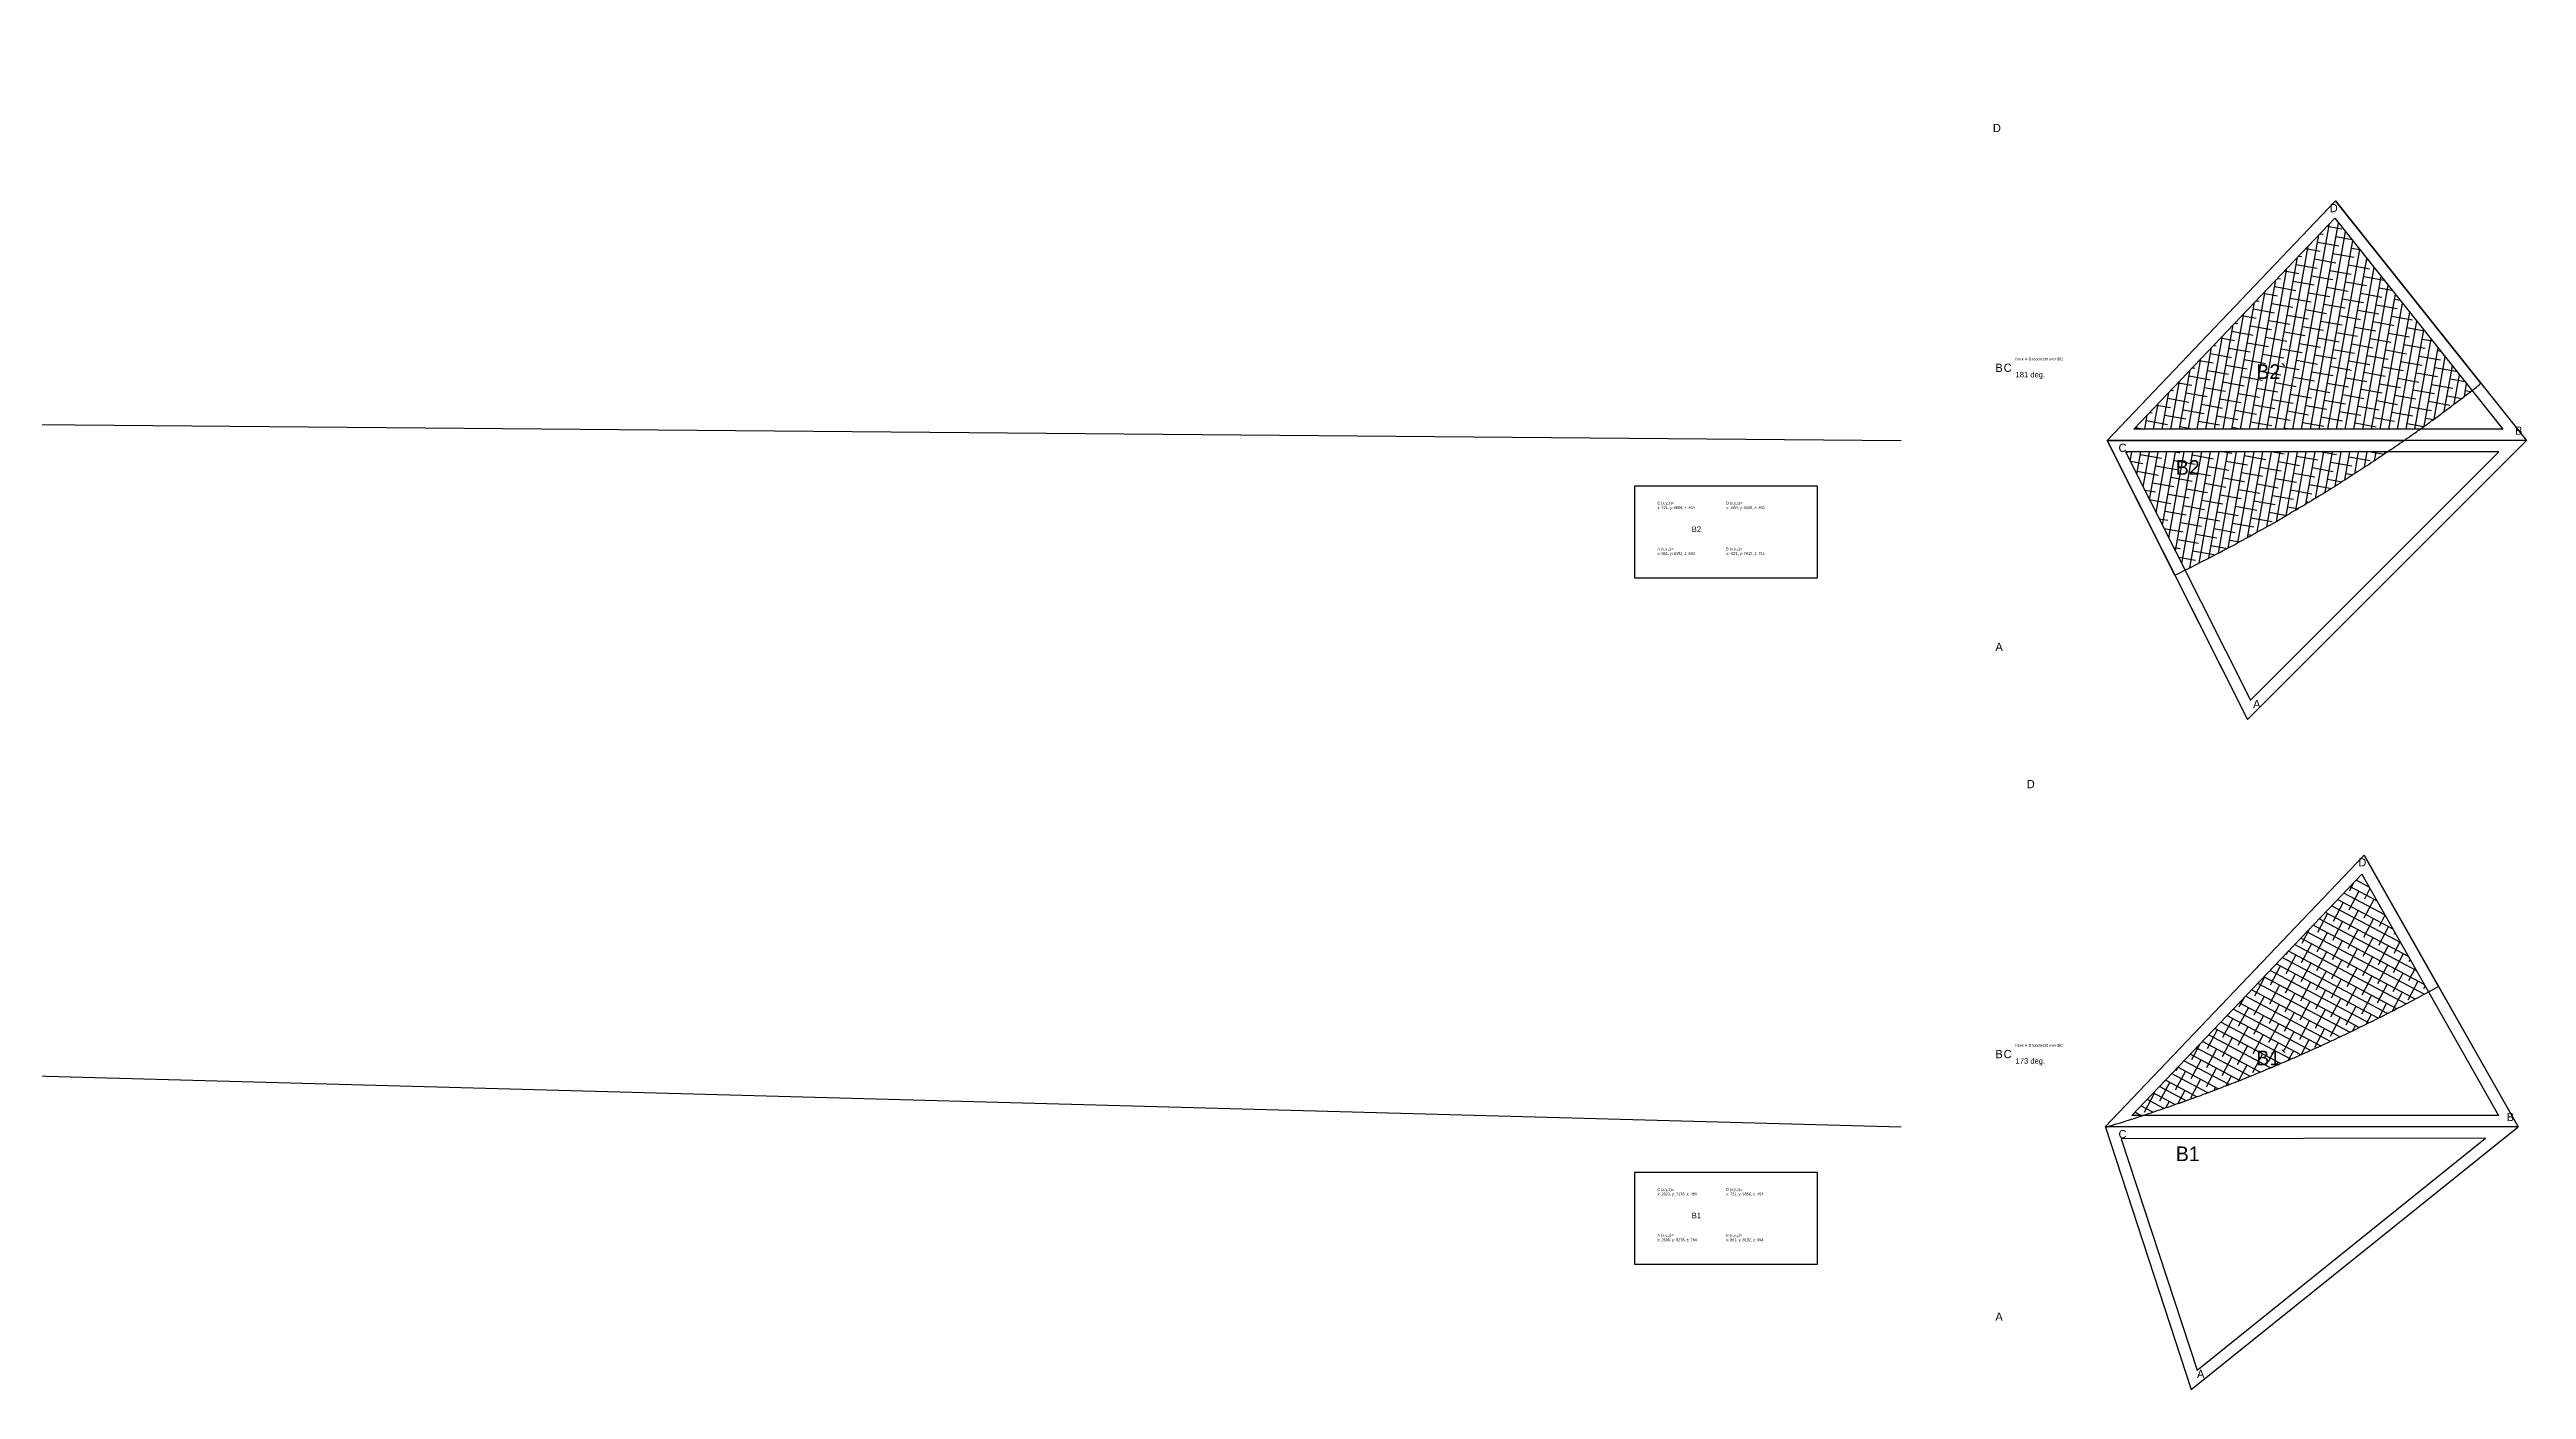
# Model space of a CAD drawing. Extents: x -8646 to 178477, y -34077 to 43180.
# Drawn here: x 166435 to 177260, y 1710 to 7567 of the extents above; entities that cross this region are included whole.
import ezdxf

# ---------------------------------------------------------------- set-up
doc = ezdxf.new("R2010")
doc.units = 0
doc.header["$MEASUREMENT"] = 0
for name, color, linetype in [('08-connection.roosters', 7, 'CONTINUOUS'), ('08-text.roosters', 7, 'CONTINUOUS'), ('81_roosters.GEVULD', 7, 'CONTINUOUS'), ('81_roosters.hatch', 252, 'CONTINUOUS'), ('81_roosters.offsets', 1, 'CONTINUOUS'), ('81_ROOSTERS_PLINE', 5, 'CONTINUOUS')]:
    doc.layers.add(name, color=color, linetype=linetype)

msp = doc.modelspace()

# ---------------------------------------------------------------- hatches: boundary and pattern name
at = {"layer": '81_roosters.hatch'}
h = msp.add_hatch(dxfattribs=at)
h.set_pattern_fill('ANSI38', color=256, scale=300, style=0)
h.set_pattern_definition([(259.886, (176725.49, 5858.085), (36.9173, -6.58525), []), (349.886, (176725.49, 5858.085), (80.4198, 23.7468), [93.75, -56.25])])
h.paths.add_polyline_path([(175768, 5291), (175779, 5296), (175790, 5302), (175801, 5307), (175812, 5313), (175823, 5319), (175834, 5324), (175845, 5330), (175856, 5335), (175867, 5341), (175878, 5347), (175889, 5352), (175900, 5358), (175911, 5364), (175922, 5369), (175933, 5375), (175944, 5381), (175955, 5387), (175966, 5393), (175977, 5398), (175988, 5404), (175998, 5410), (176009, 5416), (176020, 5422), (176031, 5428), (176042, 5434), (176053, 5440), (176064, 5446), (176074, 5452), (176085, 5458), (176096, 5464), (176107, 5470), (176118, 5476), (176128, 5482), (176139, 5488), (176150, 5494), (176161, 5500), (176171, 5506), (176182, 5513), (176193, 5519), (176203, 5525), (176214, 5531), (176225, 5537), (176235, 5544), (176246, 5550), (176257, 5556), (176267, 5563), (176278, 5569), (176289, 5575), (176299, 5582), (176310, 5588), (176320, 5594), (176331, 5601), (176342, 5607), (176352, 5614), (176363, 5620), (176373, 5627), (176384, 5633), (176394, 5640), (176405, 5646), (176415, 5653), (176425, 5659), (176435, 5665), (176445, 5671), (176455, 5678), (176464, 5684), (176474, 5690), (176484, 5696), (176494, 5703), (176503, 5709), (176513, 5715), (176523, 5722), (176533, 5728), (176542, 5734), (176552, 5741), (176562, 5747), (176572, 5753), (176581, 5760), (176591, 5766), (176601, 5773), (176610, 5779), (176620, 5786), (176630, 5792), (176639, 5799), (176649, 5805), (176653, 5808), (175508, 5808)])
h.paths.add_polyline_path([(176796, 5908), (176800, 5911), (176805, 5915), (176811, 5919), (176816, 5922), (176821, 5926), (176827, 5930), (176832, 5934), (176837, 5938), (176842, 5942), (176848, 5946), (176853, 5949), (176858, 5953), (176864, 5957), (176869, 5961), (176874, 5965), (176879, 5969), (176885, 5973), (176890, 5977), (176895, 5980), (176900, 5984), (176906, 5988), (176911, 5992), (176916, 5996), (176921, 6000), (176927, 6004), (176932, 6008), (176937, 6012), (176942, 6016), (176947, 6020), (176953, 6024), (176958, 6028), (176963, 6032), (176968, 6035), (176973, 6039), (176979, 6043), (176984, 6047), (176989, 6051), (176994, 6055), (176999, 6059), (177005, 6063), (177010, 6067), (177015, 6071), (177020, 6075), (177022, 6077), (176422, 6830), (175544, 5908)])
h.paths.add_polyline_path([(175711, 5692), (175850, 5692), (175850, 5788), (175711, 5788)], flags=24)
at = {"layer": '81_roosters.hatch', "extrusion": (6.00214e-16, -1.02696e-15, -1)}
h = msp.add_hatch(dxfattribs=at)
h.set_pattern_fill('ANSI38', color=256, scale=300, style=0)
h.set_pattern_definition([(208.006, (-175427.408, 2858.085), (17.6087, -33.10866), []), (298.006, (-175427.408, 2858.085), (68.3261, -48.6086), [93.75, -56.25])])
h.paths.add_polyline_path([(-176831, 3448), (-176821, 3442), (-176810, 3437), (-176800, 3431), (-176789, 3425), (-176778, 3419), (-176767, 3413), (-176756, 3407), (-176745, 3402), (-176734, 3396), (-176724, 3390), (-176713, 3384), (-176702, 3379), (-176691, 3373), (-176680, 3367), (-176669, 3362), (-176658, 3356), (-176647, 3351), (-176636, 3345), (-176625, 3339), (-176614, 3334), (-176603, 3328), (-176592, 3323), (-176581, 3317), (-176570, 3312), (-176559, 3306), (-176548, 3301), (-176537, 3296), (-176526, 3290), (-176515, 3285), (-176504, 3279), (-176493, 3274), (-176482, 3269), (-176470, 3263), (-176459, 3258), (-176448, 3253), (-176437, 3248), (-176426, 3242), (-176415, 3237), (-176404, 3232), (-176393, 3227), (-176381, 3222), (-176370, 3216), (-176359, 3211), (-176348, 3206), (-176337, 3201), (-176325, 3196), (-176314, 3191), (-176303, 3186), (-176292, 3181), (-176280, 3176), (-176269, 3171), (-176258, 3166), (-176247, 3161), (-176235, 3156), (-176224, 3151), (-176213, 3146), (-176201, 3141), (-176190, 3137), (-176179, 3132), (-176167, 3127), (-176156, 3122), (-176145, 3117), (-176133, 3113), (-176122, 3108), (-176111, 3103), (-176099, 3098), (-176088, 3094), (-176077, 3089), (-176065, 3084), (-176054, 3080), (-176042, 3075), (-176031, 3071), (-176020, 3066), (-176008, 3061), (-175997, 3057), (-175985, 3052), (-175974, 3048), (-175962, 3043), (-175951, 3039), (-175939, 3035), (-175928, 3030), (-175916, 3026), (-175905, 3021), (-175893, 3017), (-175882, 3013), (-175870, 3008), (-175859, 3004), (-175847, 3000), (-175836, 2995), (-175824, 2991), (-175813, 2987), (-175801, 2983), (-175789, 2979), (-175778, 2974), (-175766, 2970), (-175755, 2966), (-175743, 2962), (-175731, 2958), (-175720, 2954), (-175708, 2950), (-175697, 2946), (-175685, 2942), (-175673, 2938), (-175662, 2934), (-175650, 2930), (-175638, 2926), (-175627, 2922), (-175615, 2918), (-175603, 2914), (-175592, 2910), (-175585, 2908), (-175535, 2908), (-176540, 3962)])

# ---------------------------------------------------------------- linework, layer by layer
at = {"layer": '08-connection.roosters'}
for p, q in [((1705, 7567, 619), (174527, 2858)), ((89, 7349, 572), (174527, 5858))]:
    msp.add_line(p, q, dxfattribs=at)
at = {"layer": '08-text.roosters'}
for points in [[(173362, 5258), (174162, 5258), (174162, 5658), (173362, 5658)], [(173362, 2258), (174162, 2258), (174162, 2658), (173362, 2658)]]:
    msp.add_lwpolyline(points, close=True, dxfattribs=at)
at = {"layer": '81_roosters.GEVULD', "extrusion": (-1.31839e-16, 4.996e-16, -1)}
msp.add_lwpolyline([(-176725, 5858), (-176731, 5862), (-176736, 5866), (-176742, 5869), (-176747, 5873), (-176752, 5877), (-176758, 5881), (-176763, 5884), (-176768, 5888), (-176774, 5892), (-176779, 5896), (-176784, 5900), (-176790, 5903), (-176795, 5907), (-176800, 5911), (-176805, 5915), (-176811, 5919), (-176816, 5922), (-176821, 5926), (-176827, 5930), (-176832, 5934), (-176837, 5938), (-176842, 5942), (-176848, 5946), (-176853, 5949), (-176858, 5953), (-176864, 5957), (-176869, 5961), (-176874, 5965), (-176879, 5969), (-176885, 5973), (-176890, 5977), (-176895, 5980), (-176900, 5984), (-176906, 5988), (-176911, 5992), (-176916, 5996), (-176921, 6000), (-176927, 6004), (-176932, 6008), (-176937, 6012), (-176942, 6016), (-176947, 6020), (-176953, 6024), (-176958, 6028), (-176963, 6032), (-176968, 6035), (-176973, 6039), (-176979, 6043), (-176984, 6047), (-176989, 6051), (-176994, 6055), (-176999, 6059), (-177005, 6063), (-177010, 6067), (-177015, 6071), (-177020, 6075), (-177025, 6079), (-177030, 6083), (-177035, 6087), (-177041, 6091), (-177046, 6095), (-177051, 6099), (-177056, 6104), (-177061, 6108), (-176425, 6906), (-175427, 5858), (-176725, 5858)], dxfattribs=at)
at = {"layer": '81_roosters.GEVULD'}
msp.add_lwpolyline([(176725, 5858), (176716, 5851), (176706, 5845), (176697, 5838), (176687, 5832), (176678, 5825), (176668, 5818), (176658, 5812), (176649, 5805), (176639, 5799), (176630, 5792), (176620, 5786), (176610, 5779), (176601, 5773), (176591, 5766), (176581, 5760), (176572, 5753), (176562, 5747), (176552, 5741), (176542, 5734), (176533, 5728), (176523, 5722), (176513, 5715), (176503, 5709), (176494, 5703), (176484, 5696), (176474, 5690), (176464, 5684), (176455, 5678), (176445, 5671), (176435, 5665), (176425, 5659), (176415, 5653), (176405, 5646), (176394, 5640), (176384, 5633), (176373, 5627), (176363, 5620), (176352, 5614), (176342, 5607), (176331, 5601), (176320, 5594), (176310, 5588), (176299, 5582), (176289, 5575), (176278, 5569), (176267, 5563), (176257, 5556), (176246, 5550), (176235, 5544), (176225, 5537), (176214, 5531), (176203, 5525), (176193, 5519), (176182, 5513), (176171, 5506), (176161, 5500), (176150, 5494), (176139, 5488), (176128, 5482), (176118, 5476), (176107, 5470), (176096, 5464), (176085, 5458), (176074, 5452), (176064, 5446), (176053, 5440), (176042, 5434), (176031, 5428), (176020, 5422), (176009, 5416), (175998, 5410), (175988, 5404), (175977, 5398), (175966, 5393), (175955, 5387), (175944, 5381), (175933, 5375), (175922, 5369), (175911, 5364), (175900, 5358), (175889, 5352), (175878, 5347), (175867, 5341), (175856, 5335), (175845, 5330), (175834, 5324), (175823, 5319), (175812, 5313), (175801, 5307), (175790, 5302), (175779, 5296), (175768, 5291), (175757, 5285), (175746, 5280), (175735, 5274), (175723, 5269), (175427, 5858), (176725, 5858)], dxfattribs=at)
at = {"layer": '81_roosters.GEVULD', "extrusion": (6.00214e-16, -1.02696e-15, -1)}
msp.add_lwpolyline([(-175427, 2858), (-175439, 2862), (-175451, 2865), (-175463, 2869), (-175474, 2873), (-175486, 2876), (-175498, 2880), (-175510, 2884), (-175521, 2887), (-175533, 2891), (-175545, 2895), (-175557, 2899), (-175568, 2903), (-175580, 2906), (-175592, 2910), (-175603, 2914), (-175615, 2918), (-175627, 2922), (-175638, 2926), (-175650, 2930), (-175662, 2934), (-175673, 2938), (-175685, 2942), (-175697, 2946), (-175708, 2950), (-175720, 2954), (-175731, 2958), (-175743, 2962), (-175755, 2966), (-175766, 2970), (-175778, 2974), (-175789, 2979), (-175801, 2983), (-175813, 2987), (-175824, 2991), (-175836, 2995), (-175847, 3000), (-175859, 3004), (-175870, 3008), (-175882, 3013), (-175893, 3017), (-175905, 3021), (-175916, 3026), (-175928, 3030), (-175939, 3035), (-175951, 3039), (-175962, 3043), (-175974, 3048), (-175985, 3052), (-175997, 3057), (-176008, 3061), (-176020, 3066), (-176031, 3071), (-176042, 3075), (-176054, 3080), (-176065, 3084), (-176077, 3089), (-176088, 3094), (-176099, 3098), (-176111, 3103), (-176122, 3108), (-176133, 3113), (-176145, 3117), (-176156, 3122), (-176167, 3127), (-176179, 3132), (-176190, 3137), (-176201, 3141), (-176213, 3146), (-176224, 3151), (-176235, 3156), (-176247, 3161), (-176258, 3166), (-176269, 3171), (-176280, 3176), (-176292, 3181), (-176303, 3186), (-176314, 3191), (-176325, 3196), (-176337, 3201), (-176348, 3206), (-176359, 3211), (-176370, 3216), (-176381, 3222), (-176393, 3227), (-176404, 3232), (-176415, 3237), (-176426, 3242), (-176437, 3248), (-176448, 3253), (-176459, 3258), (-176470, 3263), (-176482, 3269), (-176493, 3274), (-176504, 3279), (-176515, 3285), (-176526, 3290), (-176537, 3296), (-176548, 3301), (-176559, 3306), (-176570, 3312), (-176581, 3317), (-176592, 3323), (-176603, 3328), (-176614, 3334), (-176625, 3339), (-176636, 3345), (-176647, 3351), (-176658, 3356), (-176669, 3362), (-176680, 3367), (-176691, 3373), (-176702, 3379), (-176713, 3384), (-176724, 3390), (-176734, 3396), (-176745, 3402), (-176756, 3407), (-176767, 3413), (-176778, 3419), (-176789, 3425), (-176800, 3431), (-176810, 3437), (-176821, 3442), (-176832, 3448), (-176843, 3454), (-176854, 3460), (-176864, 3466), (-176875, 3472), (-176550, 4046), (-175419, 2858), (-175427, 2858)], dxfattribs=at)
at = {"layer": '81_roosters.offsets', "flags": 128}
for points in [[(175427, 5858), (176425, 6906), (177260, 5858)], [(175544, 5908), (176422, 6830), (177156, 5908)], [(175427, 5858), (176040, 4638), (177260, 5858)], [(175508, 5808), (176054, 4723), (177139, 5808)], [(175419, 2858), (176550, 4046), (177223, 2858)], [(175535, 2908), (176540, 3962), (177137, 2908)], [(177223, 2858), (175420, 2856), (175795, 1710)], [(177081, 2808), (175489, 2806), (175820, 1794)]]:
    msp.add_lwpolyline(points, close=True, dxfattribs=at)
at = {"layer": '81_ROOSTERS_PLINE', "extrusion": (-0.999941, -0.010835, -4.57967e-16)}
msp.add_lwpolyline([(-4262, -1298), (-4266, -1303), (-4270, -1309), (-4274, -1314), (-4277, -1319), (-4281, -1325), (-4285, -1330), (-4289, -1335), (-4292, -1341), (-4296, -1346), (-4300, -1351), (-4304, -1357), (-4308, -1362), (-4311, -1367), (-4315, -1373), (-4319, -1378), (-4323, -1383), (-4327, -1389), (-4331, -1394), (-4334, -1399), (-4338, -1405), (-4342, -1410), (-4346, -1415), (-4350, -1420), (-4354, -1426), (-4357, -1431), (-4361, -1436), (-4365, -1441), (-4369, -1447), (-4373, -1452), (-4377, -1457), (-4381, -1462), (-4385, -1468), (-4389, -1473), (-4392, -1478), (-4396, -1483), (-4400, -1489), (-4404, -1494), (-4408, -1499), (-4412, -1504), (-4416, -1510), (-4420, -1515), (-4424, -1520), (-4428, -1525), (-4432, -1530), (-4436, -1536), (-4440, -1541), (-4444, -1546), (-4448, -1551), (-4452, -1556), (-4456, -1562), (-4460, -1567), (-4464, -1572), (-4468, -1577), (-4472, -1582), (-4476, -1587), (-4480, -1593), (-4484, -1598), (-4488, -1603), (-4492, -1608), (-4496, -1613), (-4500, -1618), (-4504, -1624), (-4508, -1629), (-4512, -1634), (-5311, -998), (-4262, 0), (-4262, -1298)], dxfattribs=at)
at = {"layer": '81_ROOSTERS_PLINE', "extrusion": (0.999941, 0.010835, 6.245e-16)}
msp.add_lwpolyline([(4512, -1634), (4262, -1832), (4262, -1298), (4266, -1303), (4270, -1309), (4274, -1314), (4277, -1319), (4281, -1325), (4285, -1330), (4289, -1335), (4292, -1341), (4296, -1346), (4300, -1351), (4304, -1357), (4308, -1362), (4311, -1367), (4315, -1373), (4319, -1378), (4323, -1383), (4327, -1389), (4331, -1394), (4334, -1399), (4338, -1405), (4342, -1410), (4346, -1415), (4350, -1420), (4354, -1426), (4357, -1431), (4361, -1436), (4365, -1441), (4369, -1447), (4373, -1452), (4377, -1457), (4381, -1462), (4385, -1468), (4389, -1473), (4392, -1478), (4396, -1483), (4400, -1489), (4404, -1494), (4408, -1499), (4412, -1504), (4416, -1510), (4420, -1515), (4424, -1520), (4428, -1525), (4432, -1530), (4436, -1536), (4440, -1541), (4444, -1546), (4448, -1551), (4452, -1556), (4456, -1562), (4460, -1567), (4464, -1572), (4468, -1577), (4472, -1582), (4476, -1587), (4480, -1593), (4484, -1598), (4488, -1603), (4492, -1608), (4496, -1613), (4500, -1618), (4504, -1624), (4508, -1629), (4512, -1634)], dxfattribs=at)
at = {"layer": '81_ROOSTERS_PLINE', "extrusion": (1, 1.18674e-15, 7.63278e-16)}
msp.add_lwpolyline([(6158, -1298), (6151, -1289), (6145, -1279), (6138, -1269), (6132, -1260), (6125, -1250), (6118, -1241), (6112, -1231), (6105, -1221), (6099, -1212), (6092, -1202), (6086, -1193), (6079, -1183), (6073, -1173), (6066, -1164), (6060, -1154), (6053, -1144), (6047, -1135), (6041, -1125), (6034, -1115), (6028, -1105), (6022, -1096), (6015, -1086), (6009, -1076), (6003, -1066), (5996, -1057), (5990, -1047), (5984, -1037), (5978, -1027), (5971, -1017), (5965, -1007), (5959, -998), (5953, -988), (5946, -977), (5940, -967), (5933, -956), (5927, -946), (5920, -935), (5914, -925), (5907, -914), (5901, -904), (5894, -893), (5888, -882), (5882, -872), (5875, -861), (5869, -851), (5863, -840), (5856, -829), (5850, -819), (5844, -808), (5837, -797), (5831, -787), (5825, -776), (5819, -765), (5813, -755), (5806, -744), (5800, -733), (5794, -722), (5788, -712), (5782, -701), (5776, -690), (5770, -679), (5764, -669), (5758, -658), (5752, -647), (5746, -636), (5740, -625), (5734, -615), (5728, -604), (5722, -593), (5716, -582), (5710, -571), (5704, -560), (5698, -549), (5693, -538), (5687, -527), (5681, -517), (5675, -506), (5669, -495), (5664, -484), (5658, -473), (5652, -462), (5647, -451), (5641, -440), (5635, -429), (5630, -418), (5624, -407), (5619, -396), (5613, -385), (5607, -374), (5602, -363), (5596, -352), (5591, -340), (5585, -329), (5580, -318), (5574, -307), (5569, -296), (6158, 0), (6158, -1298)], dxfattribs=at)
at = {"layer": '81_ROOSTERS_PLINE', "extrusion": (-1, 1.83691e-16, -1.11022e-16)}
msp.add_lwpolyline([(-5569, -296), (-4938, -613), (-6158, -1832), (-6158, -1298), (-6151, -1289), (-6145, -1279), (-6138, -1269), (-6132, -1260), (-6125, -1250), (-6118, -1241), (-6112, -1231), (-6105, -1221), (-6099, -1212), (-6092, -1202), (-6086, -1193), (-6079, -1183), (-6073, -1173), (-6066, -1164), (-6060, -1154), (-6053, -1144), (-6047, -1135), (-6041, -1125), (-6034, -1115), (-6028, -1105), (-6022, -1096), (-6015, -1086), (-6009, -1076), (-6003, -1066), (-5996, -1057), (-5990, -1047), (-5984, -1037), (-5978, -1027), (-5971, -1017), (-5965, -1007), (-5959, -998), (-5953, -988), (-5946, -977), (-5940, -967), (-5933, -956), (-5927, -946), (-5920, -935), (-5914, -925), (-5907, -914), (-5901, -904), (-5894, -893), (-5888, -882), (-5882, -872), (-5875, -861), (-5869, -851), (-5863, -840), (-5856, -829), (-5850, -819), (-5844, -808), (-5837, -797), (-5831, -787), (-5825, -776), (-5819, -765), (-5813, -755), (-5806, -744), (-5800, -733), (-5794, -722), (-5788, -712), (-5782, -701), (-5776, -690), (-5770, -679), (-5764, -669), (-5758, -658), (-5752, -647), (-5746, -636), (-5740, -625), (-5734, -615), (-5728, -604), (-5722, -593), (-5716, -582), (-5710, -571), (-5704, -560), (-5698, -549), (-5693, -538), (-5687, -527), (-5681, -517), (-5675, -506), (-5669, -495), (-5664, -484), (-5658, -473), (-5652, -462), (-5647, -451), (-5641, -440), (-5635, -429), (-5630, -418), (-5624, -407), (-5619, -396), (-5613, -385), (-5607, -374), (-5602, -363), (-5596, -352), (-5591, -340), (-5585, -329), (-5580, -318), (-5574, -307), (-5569, -296)], dxfattribs=at)
at = {"layer": '81_ROOSTERS_PLINE'}
for points in [[(177061, 6108), (177260, 5858), (176725, 5858), (176731, 5862), (176736, 5866), (176742, 5869), (176747, 5873), (176752, 5877), (176758, 5881), (176763, 5884), (176768, 5888), (176774, 5892), (176779, 5896), (176784, 5900), (176790, 5903), (176795, 5907), (176800, 5911), (176805, 5915), (176811, 5919), (176816, 5922), (176821, 5926), (176827, 5930), (176832, 5934), (176837, 5938), (176842, 5942), (176848, 5946), (176853, 5949), (176858, 5953), (176864, 5957), (176869, 5961), (176874, 5965), (176879, 5969), (176885, 5973), (176890, 5977), (176895, 5980), (176900, 5984), (176906, 5988), (176911, 5992), (176916, 5996), (176921, 6000), (176927, 6004), (176932, 6008), (176937, 6012), (176942, 6016), (176947, 6020), (176953, 6024), (176958, 6028), (176963, 6032), (176968, 6035), (176973, 6039), (176979, 6043), (176984, 6047), (176989, 6051), (176994, 6055), (176999, 6059), (177005, 6063), (177010, 6067), (177015, 6071), (177020, 6075), (177025, 6079), (177030, 6083), (177035, 6087), (177041, 6091), (177046, 6095), (177051, 6099), (177056, 6104), (177061, 6108)], [(176875, 3472), (177223, 2858), (175427, 2858), (175439, 2862), (175451, 2865), (175463, 2869), (175474, 2873), (175486, 2876), (175498, 2880), (175510, 2884), (175521, 2887), (175533, 2891), (175545, 2895), (175557, 2899), (175568, 2903), (175580, 2906), (175592, 2910), (175603, 2914), (175615, 2918), (175627, 2922), (175638, 2926), (175650, 2930), (175662, 2934), (175673, 2938), (175685, 2942), (175697, 2946), (175708, 2950), (175720, 2954), (175731, 2958), (175743, 2962), (175755, 2966), (175766, 2970), (175778, 2974), (175789, 2979), (175801, 2983), (175813, 2987), (175824, 2991), (175836, 2995), (175847, 3000), (175859, 3004), (175870, 3008), (175882, 3013), (175893, 3017), (175905, 3021), (175916, 3026), (175928, 3030), (175939, 3035), (175951, 3039), (175962, 3043), (175974, 3048), (175985, 3052), (175997, 3057), (176008, 3061), (176020, 3066), (176031, 3071), (176042, 3075), (176054, 3080), (176065, 3084), (176077, 3089), (176088, 3094), (176099, 3098), (176111, 3103), (176122, 3108), (176133, 3113), (176145, 3117), (176156, 3122), (176167, 3127), (176179, 3132), (176190, 3137), (176201, 3141), (176213, 3146), (176224, 3151), (176235, 3156), (176247, 3161), (176258, 3166), (176269, 3171), (176280, 3176), (176292, 3181), (176303, 3186), (176314, 3191), (176325, 3196), (176337, 3201), (176348, 3206), (176359, 3211), (176370, 3216), (176381, 3222), (176393, 3227), (176404, 3232), (176415, 3237), (176426, 3242), (176437, 3248), (176448, 3253), (176459, 3258), (176470, 3263), (176482, 3269), (176493, 3274), (176504, 3279), (176515, 3285), (176526, 3290), (176537, 3296), (176548, 3301), (176559, 3306), (176570, 3312), (176581, 3317), (176592, 3323), (176603, 3328), (176614, 3334), (176625, 3339), (176636, 3345), (176647, 3351), (176658, 3356), (176669, 3362), (176680, 3367), (176691, 3373), (176702, 3379), (176713, 3384), (176724, 3390), (176734, 3396), (176745, 3402), (176756, 3407), (176767, 3413), (176778, 3419), (176789, 3425), (176800, 3431), (176810, 3437), (176821, 3442), (176832, 3448), (176843, 3454), (176854, 3460), (176864, 3466), (176875, 3472)], [(175420, 2856), (175795, 1710), (177223, 2858), (175427, 2858), (175420, 2856)]]:
    msp.add_lwpolyline(points, dxfattribs=at)
at = {"layer": '81_ROOSTERS_PLINE', "extrusion": (-4.23273e-16, 4.71845e-16, -1)}
msp.add_lwpolyline([(-175723, 5269), (-176040, 4638), (-177260, 5858), (-176725, 5858), (-176716, 5851), (-176706, 5845), (-176697, 5838), (-176687, 5832), (-176678, 5825), (-176668, 5818), (-176658, 5812), (-176649, 5805), (-176639, 5799), (-176630, 5792), (-176620, 5786), (-176610, 5779), (-176601, 5773), (-176591, 5766), (-176581, 5760), (-176572, 5753), (-176562, 5747), (-176552, 5741), (-176542, 5734), (-176533, 5728), (-176523, 5722), (-176513, 5715), (-176503, 5709), (-176494, 5703), (-176484, 5696), (-176474, 5690), (-176464, 5684), (-176455, 5678), (-176445, 5671), (-176435, 5665), (-176425, 5659), (-176415, 5653), (-176405, 5646), (-176394, 5640), (-176384, 5633), (-176373, 5627), (-176363, 5620), (-176352, 5614), (-176342, 5607), (-176331, 5601), (-176320, 5594), (-176310, 5588), (-176299, 5582), (-176289, 5575), (-176278, 5569), (-176267, 5563), (-176257, 5556), (-176246, 5550), (-176235, 5544), (-176225, 5537), (-176214, 5531), (-176203, 5525), (-176193, 5519), (-176182, 5513), (-176171, 5506), (-176161, 5500), (-176150, 5494), (-176139, 5488), (-176128, 5482), (-176118, 5476), (-176107, 5470), (-176096, 5464), (-176085, 5458), (-176074, 5452), (-176064, 5446), (-176053, 5440), (-176042, 5434), (-176031, 5428), (-176020, 5422), (-176009, 5416), (-175998, 5410), (-175988, 5404), (-175977, 5398), (-175966, 5393), (-175955, 5387), (-175944, 5381), (-175933, 5375), (-175922, 5369), (-175911, 5364), (-175900, 5358), (-175889, 5352), (-175878, 5347), (-175867, 5341), (-175856, 5335), (-175845, 5330), (-175834, 5324), (-175823, 5319), (-175812, 5313), (-175801, 5307), (-175790, 5302), (-175779, 5296), (-175768, 5291), (-175757, 5285), (-175746, 5280), (-175735, 5274), (-175723, 5269)], dxfattribs=at)
at = {"layer": '81_ROOSTERS_PLINE', "extrusion": (-0.993359, 0.115055, -1.17961e-15)}
msp.add_lwpolyline([(-23263, 0), (-23267, -12), (-23271, -24), (-23274, -35), (-23278, -47), (-23282, -59), (-23285, -71), (-23289, -82), (-23293, -94), (-23296, -106), (-23300, -117), (-23304, -129), (-23308, -141), (-23312, -153), (-23316, -164), (-23319, -176), (-23323, -188), (-23327, -199), (-23331, -211), (-23335, -223), (-23339, -234), (-23343, -246), (-23347, -258), (-23351, -269), (-23355, -281), (-23359, -292), (-23363, -304), (-23367, -316), (-23371, -327), (-23376, -339), (-23380, -350), (-23384, -362), (-23388, -374), (-23392, -385), (-23396, -397), (-23401, -408), (-23405, -420), (-23409, -431), (-23414, -443), (-23418, -454), (-23422, -466), (-23427, -477), (-23431, -489), (-23435, -500), (-23440, -512), (-23444, -523), (-23449, -535), (-23453, -546), (-23458, -558), (-23462, -569), (-23467, -581), (-23471, -592), (-23476, -604), (-23480, -615), (-23485, -626), (-23490, -638), (-23494, -649), (-23499, -661), (-23504, -672), (-23508, -683), (-23513, -695), (-23518, -706), (-23523, -717), (-23527, -729), (-23532, -740), (-23537, -751), (-23542, -763), (-23547, -774), (-23552, -785), (-23556, -797), (-23561, -808), (-23566, -819), (-23571, -830), (-23576, -842), (-23581, -853), (-23586, -864), (-23591, -875), (-23596, -887), (-23601, -898), (-23606, -909), (-23611, -920), (-23617, -932), (-23622, -943), (-23627, -954), (-23632, -965), (-23637, -976), (-23642, -987), (-23648, -999), (-23653, -1010), (-23658, -1021), (-23663, -1032), (-23669, -1043), (-23674, -1054), (-23679, -1065), (-23685, -1076), (-23690, -1087), (-23695, -1098), (-23701, -1110), (-23706, -1121), (-23712, -1132), (-23717, -1143), (-23723, -1154), (-23728, -1165), (-23734, -1176), (-23739, -1187), (-23745, -1198), (-23750, -1209), (-23756, -1220), (-23761, -1231), (-23767, -1242), (-23773, -1252), (-23778, -1263), (-23784, -1274), (-23790, -1285), (-23795, -1296), (-23801, -1307), (-23807, -1318), (-23813, -1329), (-23819, -1340), (-23824, -1351), (-23830, -1361), (-23836, -1372), (-23842, -1383), (-23848, -1394), (-23854, -1405), (-23860, -1415), (-23865, -1426), (-23871, -1437), (-23877, -1448), (-24451, -1123), (-23263, 9), (-23263, 0)], dxfattribs=at)
at = {"layer": '81_ROOSTERS_PLINE', "extrusion": (0.993359, -0.115055, 7.49401e-16)}
msp.add_lwpolyline([(23877, -1448), (23263, -1796), (23263, 0), (23267, -12), (23271, -24), (23274, -35), (23278, -47), (23282, -59), (23285, -71), (23289, -82), (23293, -94), (23296, -106), (23300, -117), (23304, -129), (23308, -141), (23312, -153), (23316, -164), (23319, -176), (23323, -188), (23327, -199), (23331, -211), (23335, -223), (23339, -234), (23343, -246), (23347, -258), (23351, -269), (23355, -281), (23359, -292), (23363, -304), (23367, -316), (23371, -327), (23376, -339), (23380, -350), (23384, -362), (23388, -374), (23392, -385), (23396, -397), (23401, -408), (23405, -420), (23409, -431), (23414, -443), (23418, -454), (23422, -466), (23427, -477), (23431, -489), (23435, -500), (23440, -512), (23444, -523), (23449, -535), (23453, -546), (23458, -558), (23462, -569), (23467, -581), (23471, -592), (23476, -604), (23480, -615), (23485, -626), (23490, -638), (23494, -649), (23499, -661), (23504, -672), (23508, -683), (23513, -695), (23518, -706), (23523, -717), (23527, -729), (23532, -740), (23537, -751), (23542, -763), (23547, -774), (23552, -785), (23556, -797), (23561, -808), (23566, -819), (23571, -830), (23576, -842), (23581, -853), (23586, -864), (23591, -875), (23596, -887), (23601, -898), (23606, -909), (23611, -920), (23617, -932), (23622, -943), (23627, -954), (23632, -965), (23637, -976), (23642, -987), (23648, -999), (23653, -1010), (23658, -1021), (23663, -1032), (23669, -1043), (23674, -1054), (23679, -1065), (23685, -1076), (23690, -1087), (23695, -1098), (23701, -1110), (23706, -1121), (23712, -1132), (23717, -1143), (23723, -1154), (23728, -1165), (23734, -1176), (23739, -1187), (23745, -1198), (23750, -1209), (23756, -1220), (23761, -1231), (23767, -1242), (23773, -1252), (23778, -1263), (23784, -1274), (23790, -1285), (23795, -1296), (23801, -1307), (23807, -1318), (23813, -1329), (23819, -1340), (23824, -1351), (23830, -1361), (23836, -1372), (23842, -1383), (23848, -1394), (23854, -1405), (23860, -1415), (23865, -1426), (23871, -1437), (23877, -1448)], dxfattribs=at)
at = {"layer": '81_ROOSTERS_PLINE', "extrusion": (1, -2.01038e-16, 5.27356e-16)}
msp.add_lwpolyline([(3156, 8), (2010, -367), (3158, -1796), (3158, 0), (3156, 8)], dxfattribs=at)

# ---------------------------------------------------------------- texts
at = {"layer": '08-text.roosters'}
for s, height, p in [('D', 36, (174928, 7206, -998)), ('D', 36, (176400, 6856)), ('B', 36, (174939, 6158)), ('C', 36, (174975, 6158)), ('hoek A-D loodrecht over BC: ', 12, (175027, 6208)), ('B2`', 64, (176079, 6127)), ('181 deg.', 24, (175027, 6134)), ('B', 36, (177210, 5883)), ('C', 36, (175477, 5808)), ('B2', 64, (175727, 5708)), ('C (x,y,z)=', 12, (173462, 5578)), ('x: 721, y: 6856, z: 454', 12, (173462, 5558)), ('x: -684, y: 6505, z: 450', 12, (173762, 5558)), ('D (x,y,z)=', 12, (173762, 5578)), ('B2', 24, (173612, 5458)), ('A (x,y,z)=', 12, (173462, 5378)), ('x: 861, y: 8192, z: 694', 12, (173462, 5358)), ('x: -821, y: 7812, z: 711', 12, (173762, 5358)), ('B (x,y,z)=', 12, (173762, 5378)), ('A', 36, (174939, 4938, -613)), ('A', 36, (176065, 4688)), ('D', 36, (175076, 4338, -1123)), ('D', 36, (176525, 3996)), ('B', 36, (174939, 3158)), ('C', 36, (174975, 3158)), ('hoek A-D loodrecht over BC: ', 12, (175027, 3208)), ('173 deg.', 24, (175027, 3134)), ('B1`', 64, (176079, 3127)), ('C', 36, (175477, 2808)), ('B', 36, (177173, 2883)), ('B1', 64, (175727, 2708)), ('C (x,y,z)=', 12, (173462, 2578)), ('x: 2323, y: 7176, z: 460', 12, (173462, 2558)), ('x: 721, y: 6856, z: 454', 12, (173762, 2558)), ('D (x,y,z)=', 12, (173762, 2578)), ('A (x,y,z)=', 12, (173462, 2378)), ('B1', 24, (173612, 2458)), ('B (x,y,z)=', 12, (173762, 2378)), ('x: 2690, y: 8278, z: 784', 12, (173462, 2358)), ('x: 861, y: 8192, z: 694', 12, (173762, 2358)), ('A', 36, (174939, 2010, -367)), ('A', 36, (175820, 1760))]:
    msp.add_text(s, height=height, dxfattribs=at).set_placement(p)

doc.saveas('drawing.dxf')
